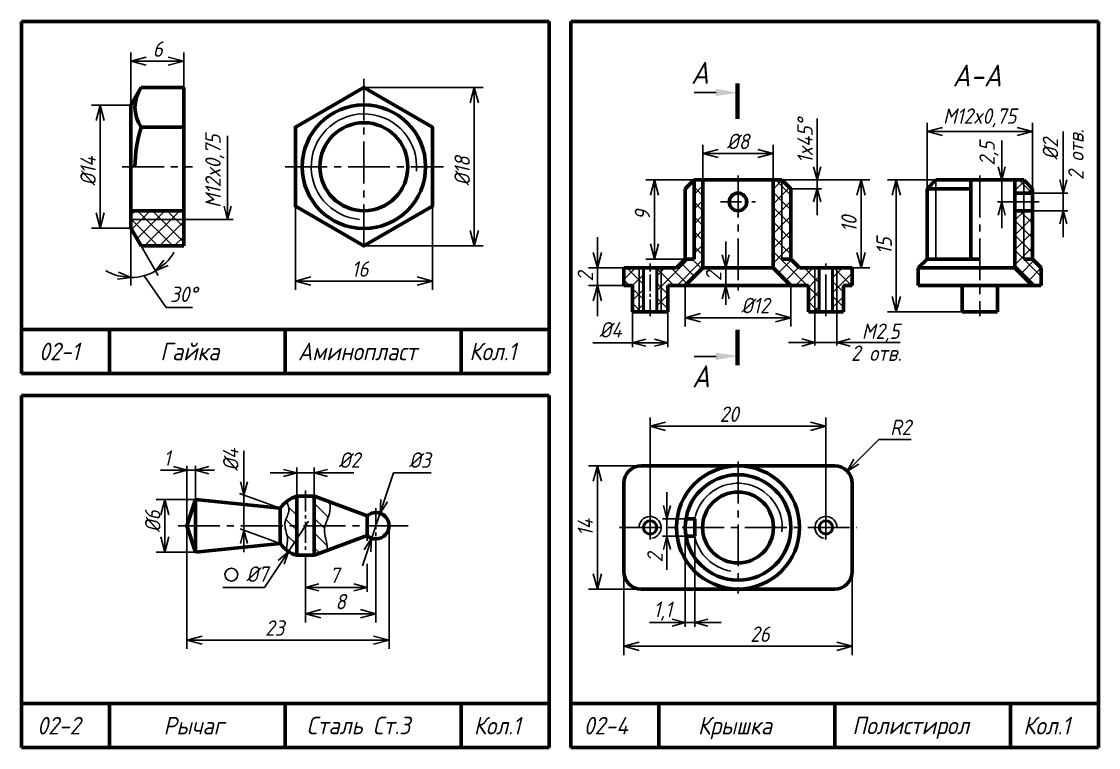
# Model space of a CAD drawing. Header units: millimetres. Extents: x -255 to 513, y 132 to 473.
# Drawn here: x -255 to -10, y 307 to 472 of the extents above; entities that cross this region are included whole.
import ezdxf

# ---------------------------------------------------------------- set-up
doc = ezdxf.new("R2010")
doc.units = ezdxf.units.MM
doc.header["$LTSCALE"] = 0.5
doc.linetypes.add('CENTER2', pattern=[28.575, 19.05, -3.175, 3.175, -3.175])
doc.layers.get('Defpoints').update_dxf_attribs({"color": 5})
doc.styles.get("Standard").update_dxf_attribs({"font": 'isocpeui.ttf', "width": 0.9})
doc.dimstyles.new('Standart 1', dxfattribs={"dimtxt": 3.5, "dimasz": 3.5, "dimexe": 2, "dimexo": 0, "dimgap": 1, "dimtad": 1, "dimtoh": 1, "dimdec": 0, "dimtxsty": 'Standard', "dimblk": 'OPEN30', "dimcen": 2.5, "dimadec": 0, "dimazin": 0, "dimtfac": 1, "dimtdec": 0, "dimtmove": 0, "dimatfit": 3, "dimldrblk": 'DOTSMALL', "dimfxl": 0, "dimarcsym": 0})

# ---------------------------------------------------------------- blocks, each defined once
blk = doc.blocks.new('_Open30')
at = {"color": 0, "linetype": 'ByBlock', "lineweight": -2}
for p, q in [((-1, 0.268), (0, 0)), ((0, 0), (-1, -0.268)), ((0, 0), (-1, 0))]:
    blk.add_line(p, q, dxfattribs=at)
blk = doc.blocks.new('*D15')
at = {"color": 0, "lineweight": -2}
for p, q in [((-174.4, 353.39), (-174.4, 335.39)), ((-190.4, 350.68), (-190.4, 335.39)), ((-186.9, 337.39), (-177.9, 337.39))]:
    blk.add_line(p, q, dxfattribs=at)
at = {"layer": 'Defpoints', "color": 0}
for p in [(-174.4, 353.39), (-190.4, 350.68), (-174.4, 337.39)]:
    blk.add_point(p, dxfattribs=at)
at = {"color": 0, "lineweight": -2, "xscale": 3.5, "yscale": 3.5, "zscale": 3.5, "rotation": 180}
blk.add_blockref('_Open30', (-190.4, 337.39), dxfattribs=at)
at = {"color": 0, "lineweight": -2, "xscale": 3.5, "yscale": 3.5, "zscale": 3.5}
blk.add_blockref('_Open30', (-174.4, 337.39), dxfattribs=at)
at = {"color": 0, "insert": (-182.4, 340.14), "char_height": 3.5, "attachment_point": 5}
blk.add_mtext('8', dxfattribs=at)
blk = doc.blocks.new('_DotSmall')
at = {"color": 0, "linetype": 'ByBlock', "const_width": 0.5}
blk.add_lwpolyline([(-0.0625, 0, 1), (0.0625, 0, 1)], format="xyb", close=True, dxfattribs=at)
blk = doc.blocks.new('*D16')
at = {"color": 0, "lineweight": -2}
for p, q in [((-217.4, 357.39), (-217.4, 329.39)), ((-171.4, 357.39), (-171.4, 329.39)), ((-213.9, 331.39), (-174.9, 331.39))]:
    blk.add_line(p, q, dxfattribs=at)
at = {"layer": 'Defpoints', "color": 0}
for p in [(-217.4, 357.39), (-171.4, 357.39), (-171.4, 331.39)]:
    blk.add_point(p, dxfattribs=at)
at = {"color": 0, "lineweight": -2, "xscale": 3.5, "yscale": 3.5, "zscale": 3.5, "rotation": 180}
blk.add_blockref('_Open30', (-217.4, 331.39), dxfattribs=at)
at = {"color": 0, "lineweight": -2, "xscale": 3.5, "yscale": 3.5, "zscale": 3.5}
blk.add_blockref('_Open30', (-171.4, 331.39), dxfattribs=at)
at = {"color": 0, "insert": (-197.4, 334.14), "char_height": 3.5, "attachment_point": 5}
blk.add_mtext('23', dxfattribs=at)
blk = doc.blocks.new('*D17')
at = {"color": 0, "lineweight": -2}
for p, q in [((-215.4, 363.39), (-224.4, 363.39)), ((-222.4, 354.89), (-222.4, 359.89)), ((-215.4, 351.39), (-224.4, 351.39))]:
    blk.add_line(p, q, dxfattribs=at)
at = {"layer": 'Defpoints', "color": 0}
for p in [(-222.4, 363.39), (-215.4, 363.39), (-215.4, 351.39)]:
    blk.add_point(p, dxfattribs=at)
at = {"color": 0, "lineweight": -2, "xscale": 3.5, "yscale": 3.5, "zscale": 3.5}
for p, rotation in [((-222.4, 363.39), 90), ((-222.4, 351.39), 270)]:
    blk.add_blockref('_Open30', p, dxfattribs=dict(at, rotation=rotation))
at = {"color": 0, "insert": (-225.15, 358.39), "char_height": 3.5, "attachment_point": 5, "rotation": 90}
blk.add_mtext('%%c6', dxfattribs=at)
blk = doc.blocks.new('*D18')
at = {"color": 0, "lineweight": -2}
for p, q in [((-49, 434), (-49, 449)), ((-25, 434), (-25, 449)), ((-28.5, 447), (-45.5, 447))]:
    blk.add_line(p, q, dxfattribs=at)
at = {"layer": 'Defpoints', "color": 0}
for p in [(-49, 447), (-49, 434), (-25, 434)]:
    blk.add_point(p, dxfattribs=at)
at = {"color": 0, "lineweight": -2, "xscale": 3.5, "yscale": 3.5, "zscale": 3.5, "rotation": 180}
blk.add_blockref('_Open30', (-49, 447), dxfattribs=at)
at = {"color": 0, "lineweight": -2, "xscale": 3.5, "yscale": 3.5, "zscale": 3.5}
blk.add_blockref('_Open30', (-25, 447), dxfattribs=at)
at = {"color": 0, "insert": (-37, 450.1), "char_height": 3.5, "attachment_point": 5}
blk.add_mtext('M12x0,75', dxfattribs=at)
blk = doc.blocks.new('*D19')
at = {"color": 0, "lineweight": -2}
for p, q in [((-100, 436), (-100, 444)), ((-84, 436), (-84, 444)), ((-87.5, 442), (-96.5, 442))]:
    blk.add_line(p, q, dxfattribs=at)
at = {"layer": 'Defpoints', "color": 0}
for p in [(-100, 442), (-100, 436), (-84, 436)]:
    blk.add_point(p, dxfattribs=at)
at = {"color": 0, "lineweight": -2, "xscale": 3.5, "yscale": 3.5, "zscale": 3.5, "rotation": 180}
blk.add_blockref('_Open30', (-100, 442), dxfattribs=at)
at = {"color": 0, "lineweight": -2, "xscale": 3.5, "yscale": 3.5, "zscale": 3.5}
blk.add_blockref('_Open30', (-84, 442), dxfattribs=at)
at = {"color": 0, "insert": (-92, 444.75), "char_height": 3.5, "attachment_point": 5}
blk.add_mtext('%%c8', dxfattribs=at)
blk = doc.blocks.new('*D20')
at = {"color": 0, "lineweight": -2}
for p, q in [((-102, 436), (-113, 436)), ((-111, 421.5), (-111, 432.5)), ((-104, 418), (-113, 418))]:
    blk.add_line(p, q, dxfattribs=at)
at = {"layer": 'Defpoints', "color": 0}
for p in [(-111, 436), (-102, 436), (-104, 418)]:
    blk.add_point(p, dxfattribs=at)
at = {"color": 0, "lineweight": -2, "xscale": 3.5, "yscale": 3.5, "zscale": 3.5}
for p, rotation in [((-111, 436), 90), ((-111, 418), 270)]:
    blk.add_blockref('_Open30', p, dxfattribs=dict(at, rotation=rotation))
at = {"color": 0, "insert": (-113.75, 428), "char_height": 3.5, "attachment_point": 5, "rotation": 90}
blk.add_mtext('9', dxfattribs=at)
blk = doc.blocks.new('*D21')
at = {"color": 0, "lineweight": -2}
for p, q in [((-114, 371), (-126, 371)), ((-124, 346.5), (-124, 367.5)), ((-114, 343), (-126, 343))]:
    blk.add_line(p, q, dxfattribs=at)
at = {"layer": 'Defpoints', "color": 0}
for p in [(-124, 371), (-114, 371), (-114, 343)]:
    blk.add_point(p, dxfattribs=at)
at = {"color": 0, "lineweight": -2, "xscale": 3.5, "yscale": 3.5, "zscale": 3.5}
for p, rotation in [((-124, 371), 90), ((-124, 343), 270)]:
    blk.add_blockref('_Open30', p, dxfattribs=dict(at, rotation=rotation))
at = {"color": 0, "insert": (-126.75, 357), "char_height": 3.5, "attachment_point": 5, "rotation": 90}
blk.add_mtext('14', dxfattribs=at)
blk = doc.blocks.new('*D22')
at = {"color": 0, "lineweight": -2}
for p, q in [((-118, 349), (-118, 328)), ((-66, 347), (-66, 328)), ((-114.5, 330), (-69.5, 330))]:
    blk.add_line(p, q, dxfattribs=at)
at = {"layer": 'Defpoints', "color": 0}
for p in [(-118, 349), (-66, 347), (-66, 330)]:
    blk.add_point(p, dxfattribs=at)
at = {"color": 0, "lineweight": -2, "xscale": 3.5, "yscale": 3.5, "zscale": 3.5, "rotation": 180}
blk.add_blockref('_Open30', (-118, 330), dxfattribs=at)
at = {"color": 0, "lineweight": -2, "xscale": 3.5, "yscale": 3.5, "zscale": 3.5}
blk.add_blockref('_Open30', (-66, 330), dxfattribs=at)
at = {"color": 0, "insert": (-87, 332.75), "char_height": 3.5, "attachment_point": 5}
blk.add_mtext('26', dxfattribs=at)
blk = doc.blocks.new('*D23')
at = {"color": 0, "lineweight": -2}
for p, q in [((-112, 360), (-112, 382)), ((-108.5, 380), (-75.5, 380)), ((-72, 360), (-72, 382))]:
    blk.add_line(p, q, dxfattribs=at)
at = {"layer": 'Defpoints', "color": 0}
for p in [(-72, 380), (-112, 360), (-72, 360)]:
    blk.add_point(p, dxfattribs=at)
at = {"color": 0, "lineweight": -2, "xscale": 3.5, "yscale": 3.5, "zscale": 3.5, "rotation": 180}
blk.add_blockref('_Open30', (-112, 380), dxfattribs=at)
at = {"color": 0, "lineweight": -2, "xscale": 3.5, "yscale": 3.5, "zscale": 3.5}
blk.add_blockref('_Open30', (-72, 380), dxfattribs=at)
at = {"color": 0, "insert": (-94, 382.75), "char_height": 3.5, "attachment_point": 5}
blk.add_mtext('20', dxfattribs=at)
blk = doc.blocks.new('*D24')
at = {"color": 0, "lineweight": -2}
for p, q in [((-104, 412), (-104, 402.69)), ((-80, 412), (-80, 402.69)), ((-83.5, 404.69), (-100.5, 404.69))]:
    blk.add_line(p, q, dxfattribs=at)
at = {"layer": 'Defpoints', "color": 0}
for p in [(-104, 412), (-80, 412), (-104, 404.69)]:
    blk.add_point(p, dxfattribs=at)
at = {"color": 0, "lineweight": -2, "xscale": 3.5, "yscale": 3.5, "zscale": 3.5, "rotation": 180}
blk.add_blockref('_Open30', (-104, 404.69), dxfattribs=at)
at = {"color": 0, "lineweight": -2, "xscale": 3.5, "yscale": 3.5, "zscale": 3.5}
blk.add_blockref('_Open30', (-80, 404.69), dxfattribs=at)
at = {"color": 0, "insert": (-88.07, 407.44), "char_height": 3.5, "attachment_point": 5}
blk.add_mtext('%%c12', dxfattribs=at)
blk = doc.blocks.new('*D25')
at = {"color": 0, "lineweight": -2}
for p, q in [((-82, 436), (-62, 436)), ((-64, 419.5), (-64, 432.5)), ((-66, 416), (-62, 416))]:
    blk.add_line(p, q, dxfattribs=at)
at = {"layer": 'Defpoints', "color": 0}
for p in [(-82, 436), (-64, 436), (-66, 416)]:
    blk.add_point(p, dxfattribs=at)
at = {"color": 0, "lineweight": -2, "xscale": 3.5, "yscale": 3.5, "zscale": 3.5}
for p, rotation in [((-64, 436), 90), ((-64, 416), 270)]:
    blk.add_blockref('_Open30', p, dxfattribs=dict(at, rotation=rotation))
at = {"color": 0, "insert": (-66.75, 426), "char_height": 3.5, "attachment_point": 5, "rotation": 90}
blk.add_mtext('10', dxfattribs=at)
blk = doc.blocks.new('*D26')
at = {"color": 0, "lineweight": -2}
for p, q in [((-47, 436), (-58, 436)), ((-56, 409.5), (-56, 432.5)), ((-41, 406), (-58, 406))]:
    blk.add_line(p, q, dxfattribs=at)
at = {"layer": 'Defpoints', "color": 0}
for p in [(-56, 436), (-47, 436), (-41, 406)]:
    blk.add_point(p, dxfattribs=at)
at = {"color": 0, "lineweight": -2, "xscale": 3.5, "yscale": 3.5, "zscale": 3.5}
for p, rotation in [((-56, 436), 90), ((-56, 406), 270)]:
    blk.add_blockref('_Open30', p, dxfattribs=dict(at, rotation=rotation))
at = {"color": 0, "insert": (-58.75, 421), "char_height": 3.5, "attachment_point": 5, "rotation": 90}
blk.add_mtext('15', dxfattribs=at)
blk = doc.blocks.new('*D27')
at = {"color": 0, "lineweight": -2}
for p, q in [((-124, 419.5), (-124, 423)), ((-118, 416), (-126, 416)), ((-124, 412), (-124, 416)), ((-118, 412), (-126, 412)), ((-124, 408.5), (-124, 405))]:
    blk.add_line(p, q, dxfattribs=at)
at = {"layer": 'Defpoints', "color": 0}
for p in [(-124, 416), (-118, 416), (-118, 412)]:
    blk.add_point(p, dxfattribs=at)
at = {"color": 0, "lineweight": -2, "xscale": 3.5, "yscale": 3.5, "zscale": 3.5}
for p, rotation in [((-124, 416), 270), ((-124, 412), 90)]:
    blk.add_blockref('_Open30', p, dxfattribs=dict(at, rotation=rotation))
at = {"color": 0, "insert": (-126.75, 414), "char_height": 3.5, "attachment_point": 5, "rotation": 90}
blk.add_mtext('2', dxfattribs=at)
blk = doc.blocks.new('*D28')
at = {"color": 0, "lineweight": -2}
for p, q in [((-230.11, 453), (-239.11, 453)), ((-237.11, 428.5), (-237.11, 449.5)), ((-230.11, 425), (-239.11, 425))]:
    blk.add_line(p, q, dxfattribs=at)
at = {"layer": 'Defpoints', "color": 0}
for p in [(-237.11, 453), (-230.11, 453), (-230.11, 425)]:
    blk.add_point(p, dxfattribs=at)
at = {"color": 0, "lineweight": -2, "xscale": 3.5, "yscale": 3.5, "zscale": 3.5}
for p, rotation in [((-237.11, 453), 90), ((-237.11, 425), 270)]:
    blk.add_blockref('_Open30', p, dxfattribs=dict(at, rotation=rotation))
at = {"color": 0, "insert": (-239.86, 438), "char_height": 3.5, "attachment_point": 5, "rotation": 90}
blk.add_mtext('%%c14', dxfattribs=at)
blk = doc.blocks.new('*D29')
at = {"color": 0, "lineweight": -2}
for p, q in [((-192.7, 430), (-192.7, 411)), ((-161.52, 430), (-161.52, 411)), ((-189.2, 413), (-165.02, 413))]:
    blk.add_line(p, q, dxfattribs=at)
at = {"layer": 'Defpoints', "color": 0}
for p in [(-192.7, 430), (-161.52, 430), (-161.52, 413)]:
    blk.add_point(p, dxfattribs=at)
at = {"color": 0, "lineweight": -2, "xscale": 3.5, "yscale": 3.5, "zscale": 3.5, "rotation": 180}
blk.add_blockref('_Open30', (-192.7, 413), dxfattribs=at)
at = {"color": 0, "lineweight": -2, "xscale": 3.5, "yscale": 3.5, "zscale": 3.5}
blk.add_blockref('_Open30', (-161.52, 413), dxfattribs=at)
at = {"color": 0, "insert": (-178, 415.75), "char_height": 3.5, "attachment_point": 5}
blk.add_mtext('16', dxfattribs=at)
blk = doc.blocks.new('*D30')
at = {"color": 0, "lineweight": -2}
for p, q in [((-230.11, 453), (-230.11, 465)), ((-218.11, 457), (-218.11, 465)), ((-226.61, 463), (-221.61, 463))]:
    blk.add_line(p, q, dxfattribs=at)
at = {"layer": 'Defpoints', "color": 0}
for p in [(-218.11, 463), (-218.11, 457), (-230.11, 453)]:
    blk.add_point(p, dxfattribs=at)
at = {"color": 0, "lineweight": -2, "xscale": 3.5, "yscale": 3.5, "zscale": 3.5, "rotation": 180}
blk.add_blockref('_Open30', (-230.11, 463), dxfattribs=at)
at = {"color": 0, "lineweight": -2, "xscale": 3.5, "yscale": 3.5, "zscale": 3.5}
blk.add_blockref('_Open30', (-218.11, 463), dxfattribs=at)
at = {"color": 0, "insert": (-224, 465.75), "char_height": 3.5, "attachment_point": 5}
blk.add_mtext('6', dxfattribs=at)
blk = doc.blocks.new('*D31')
at = {"color": 0, "lineweight": -2}
for p, q in [((-177.11, 457), (-150, 457)), ((-152, 424.5), (-152, 453.5)), ((-177.11, 421), (-150, 421))]:
    blk.add_line(p, q, dxfattribs=at)
at = {"layer": 'Defpoints', "color": 0}
for p in [(-177.11, 457), (-152, 457), (-177.11, 421)]:
    blk.add_point(p, dxfattribs=at)
at = {"color": 0, "lineweight": -2, "xscale": 3.5, "yscale": 3.5, "zscale": 3.5}
for p, rotation in [((-152, 457), 90), ((-152, 421), 270)]:
    blk.add_blockref('_Open30', p, dxfattribs=dict(at, rotation=rotation))
at = {"color": 0, "insert": (-154.75, 438), "char_height": 3.5, "attachment_point": 5, "rotation": 90}
blk.add_mtext('%%c18', dxfattribs=at)

msp = doc.modelspace()

# ---------------------------------------------------------------- hatches: boundary and pattern name
h = msp.add_hatch()
h.set_pattern_fill('ANSI37', scale=0.75, style=0)
h.set_pattern_definition([(45, (-157, 282), (-1.683798, 1.683798), []), (135, (-157, 282), (-1.683798, -1.683798), [])])
h.paths.add_polyline_path([(-27, 436), (-29, 436), (-29, 433), (-27, 433)])
h.paths.add_polyline_path([(-27, 436), (-27, 433), (-25, 433), (-25, 434)])
h.paths.add_polyline_path([(-27, 429), (-29, 429), (-29, 416), (-25, 412), (-23, 412), (-23, 416), (-25, 418), (-27, 418)])
h.paths.add_polyline_path([(-25, 429), (-27, 429), (-27, 418), (-25, 418)], flags=17)
h = msp.add_hatch()
h.set_pattern_fill('ANSI37', scale=0.75, angle=90, style=0)
h.set_pattern_definition([(135, (-286.1072, 372), (-1.6838, -1.6838), []), (225, (-286.1072, 372), (1.6838, -1.6838), [])])
h.paths.add_polyline_path([(-218.11, 427), (-230.11, 427), (-230.11, 425), (-227.8, 421), (-218.11, 421)])
h.paths.add_polyline_path([(-218.11, 429), (-230.11, 429), (-230.11, 427), (-218.11, 427)])
h = msp.add_hatch()
h.set_pattern_fill('ANSI31', scale=0.75, angle=90, style=0)
h.set_pattern_definition([(135, (-284.398, 283.39), (-1.6838, -1.6838), [])])
edge = h.paths.add_edge_path()
edge.add_arc((-190.4, 357.39), 7, 106.6015, 128.3232)
edge.add_spline(control_points=[(-194.74, 362.88), (-194.36, 362.16), (-193.83, 360.53), (-195.09, 358.69), (-195.1, 357.57), (-195.08, 357.39)], knot_values=[1.576587, 1.576587, 1.576587, 1.576587, 3.916006, 6.807647, 7.360931, 7.360931, 7.360931, 7.360931], degree=3, periodic=0)
edge.add_line((-195.08, 357.39), (-192.4, 357.39))
edge.add_line((-192.4, 357.39), (-192.4, 364.1))
edge = h.paths.add_edge_path()
edge.add_line((-192.4, 357.39), (-195.08, 357.39))
edge.add_spline(control_points=[(-195.08, 357.39), (-195.03, 356.53), (-194.25, 354.71), (-194.57, 352.91), (-194.84, 351.98)], knot_values=[7.360931, 7.360931, 7.360931, 7.360931, 10.005291, 12.850381, 12.850381, 12.850381, 12.850381], degree=3, periodic=0)
edge.add_arc((-190.4, 357.39), 7, 230.588, 253.3985)
edge.add_line((-192.4, 350.68), (-192.4, 357.39))
edge = h.paths.add_edge_path()
edge.add_arc((-190.4, 357.39), 7, 286.6015, 290.4873)
edge.add_line((-187.95, 350.83), (-185.44, 351.77))
edge.add_spline(control_points=[(-185.44, 351.77), (-185.43, 351.88), (-185.31, 353.5), (-186.34, 355.43), (-186.02, 357.16), (-185.96, 357.39)], knot_values=[8.013684, 8.013684, 8.013684, 8.013684, 8.346108, 12.983697, 13.713433, 13.713433, 13.713433, 13.713433], degree=3, periodic=0)
edge.add_line((-185.96, 357.39), (-188.4, 357.39))
edge.add_line((-188.4, 357.39), (-188.4, 350.68))
edge = h.paths.add_edge_path()
edge.add_spline(control_points=[(-185.96, 357.39), (-185.67, 358.5), (-184.62, 360.26), (-184.77, 362.1), (-184.93, 362.82)], knot_values=[2.367086, 2.367086, 2.367086, 2.367086, 5.833243, 8.013684, 8.013684, 8.013684, 8.013684], degree=3, periodic=0)
edge.add_line((-184.93, 362.82), (-187.95, 363.95))
edge.add_arc((-190.4, 357.39), 7, 69.5127, 73.3985)
edge.add_line((-188.4, 364.1), (-188.4, 357.39))
edge.add_line((-188.4, 357.39), (-185.96, 357.39))

# ---------------------------------------------------------------- linework, layer by layer
at = {"color": 7, "lineweight": 60}
for p, q in [((-135, 472), (-255, 472)), ((-255, 472), (-255, 392)), ((-135, 392), (-135, 472)), ((-10, 472), (-130, 472)), ((-130, 472), (-130, 307)), ((-10, 307), (-10, 472)), ((-227.8, 457), (-230.11, 453)), ((-218.11, 457), (-227.8, 457)), ((-218.11, 457), (-218.11, 421)), ((-230.11, 425), (-230.11, 453)), ((-218.11, 448), (-227.8, 448)), ((-102, 436), (-104, 434)), ((-104, 418), (-104, 434)), ((-102, 436), (-82, 436)), ((-102, 418), (-102, 436)), ((-100, 416), (-100, 436)), ((-84, 416), (-84, 436)), ((-82, 436), (-80, 434)), ((-80, 418), (-80, 434)), ((-47, 436), (-49, 434)), ((-49, 418), (-49, 434)), ((-49, 434), (-39, 434)), ((-47, 436), (-37, 436)), ((-39, 436), (-39, 418)), ((-37, 436), (-27, 436)), ((-29, 429), (-29, 436)), ((-27, 436), (-25, 434)), ((-25, 418), (-25, 434)), ((-29, 433), (-25, 433)), ((-218.11, 429), (-230.11, 429)), ((-29, 429), (-25, 429)), ((-29, 416), (-29, 429)), ((-227.8, 421), (-230.11, 425)), ((-218.11, 421), (-227.8, 421)), ((-104, 418), (-106, 416)), ((-104, 418), (-102, 418)), ((-82, 418), (-80, 418)), ((-80, 418), (-78, 416)), ((-49, 418), (-51, 416)), ((-49, 418), (-37, 418)), ((-27, 418), (-25, 418)), ((-25, 418), (-23, 416)), ((-100, 416), (-104, 412)), ((-100, 416), (-84, 416)), ((-84, 416), (-80, 412)), ((-51, 416), (-37, 416)), ((-51, 416), (-51, 412)), ((-29, 416), (-25, 412)), ((-23, 416), (-23, 412)), ((-116, 412), (-116, 406)), ((-108, 406), (-108, 412)), ((-76, 406), (-76, 412)), ((-68, 412), (-68, 406)), ((-41, 406), (-41, 412)), ((-33, 412), (-33, 406)), ((-116, 406), (-108, 406)), ((-68, 406), (-76, 406)), ((-33, 406), (-41, 406)), ((-135, 402), (-255, 402)), ((-235, 402), (-235, 392)), ((-195, 402), (-195, 392)), ((-155, 402), (-155, 392)), ((-255, 392), (-135, 392)), ((-135, 387), (-255, 387)), ((-255, 387), (-255, 307)), ((-135, 307), (-135, 387)), ((-217.4, 357.39), (-215.4, 363.39)), ((-215.4, 351.39), (-215.4, 363.39)), ((-215.4, 363.39), (-196.14, 361.39)), ((-192.4, 350.68), (-192.4, 364.1)), ((-192.4, 364.1), (-188.49, 364.1)), ((-188.4, 364.1), (-188.4, 350.68)), ((-176.4, 359.63), (-187.95, 363.95)), ((-196.14, 361.39), (-196.14, 353.39)), ((-176.4, 355.15), (-176.4, 359.63)), ((-101.85, 359), (-103.83, 359)), ((-101.85, 358.99), (-101.85, 355)), ((-217.4, 357.39), (-215.4, 351.39)), ((-196.14, 353.39), (-215.4, 351.39)), ((-187.95, 350.83), (-176.4, 355.15)), ((-101.85, 355), (-103.83, 355)), ((-188.4, 350.68), (-192.4, 350.68)), ((-135, 317), (-255, 317)), ((-235, 317), (-235, 307)), ((-195, 317), (-195, 307)), ((-155, 317), (-155, 307)), ((-10, 317), (-130, 317)), ((-110, 317), (-110, 307)), ((-70, 317), (-70, 307)), ((-30, 317), (-30, 307)), ((-255, 307), (-135, 307)), ((-130, 307), (-10, 307))]:
    msp.add_line(p, q, dxfattribs=at)
at = {"linetype": 'CENTER2'}
for p, q in [((-177.11, 459), (-177.11, 420)), ((-232.11, 439), (-216.11, 439)), ((-195, 439), (-159, 439)), ((-92, 437), (-92, 410.86)), ((-37, 437), (-37, 405)), ((-72, 405), (-72, 417)), ((-92, 372), (-92, 342)), ((-219.4, 357.39), (-166.4, 357.39)), ((-119, 357), (-65, 357))]:
    msp.add_line(p, q, dxfattribs=at)
for p, q in [((-97, 455.91), (-102, 455.91)), ((-97, 395.9), (-102, 395.89))]:
    msp.add_line(p, q)
at = {"lineweight": 80}
for p, q in [((-92.1, 457.91), (-92.1, 449.9)), ((-92.1, 393.89), (-92.1, 401.9))]:
    msp.add_line(p, q, dxfattribs=at)
at = {"color": 7}
for p, q in [((-74, 439), (-74, 450)), ((-208.11, 430), (-208.11, 446)), ((-18, 436), (-18, 447)), ((-32, 439), (-32, 445)), ((-102, 432.72), (-100, 434.72)), ((-100, 432.36), (-102, 434.36)), ((-100, 435.73), (-100.27, 436)), ((-84, 433.88), (-82, 435.88)), ((-82, 434.57), (-83.43, 436)), ((-82, 436), (-82, 418)), ((-82, 435.88), (-81.94, 435.94)), ((-80, 432.57), (-82, 434.57)), ((-82, 432.51), (-80.26, 434.26)), ((-80, 434), (-73, 434)), ((-74, 434), (-74, 436)), ((-47, 418), (-47, 436)), ((-32, 431), (-32, 436)), ((-27, 436), (-27, 418)), ((-102, 429.35), (-100, 431.35)), ((-82, 431.2), (-84, 433.2)), ((-84, 430.51), (-82, 432.51)), ((-80, 429.2), (-82, 431.2)), ((-25, 433), (-17, 433)), ((-18, 429), (-18, 433)), ((-100, 429), (-102, 431)), ((-82, 427.83), (-84, 429.83)), ((-84, 427.15), (-82, 429.15)), ((-82, 429.15), (-80, 431.15)), ((-74, 431), (-74, 428)), ((-29, 431), (-33, 431)), ((-25, 429), (-17, 429)), ((-218.11, 427), (-230.11, 427)), ((-218.11, 427), (-206.86, 427)), ((-102, 425.98), (-100, 427.98)), ((-100, 425.63), (-102, 427.63)), ((-82, 424.47), (-84, 426.47)), ((-80, 425.83), (-82, 427.83)), ((-82, 425.78), (-80, 427.78)), ((-32, 428), (-32, 425)), ((-230.11, 425), (-230.11, 412)), ((-102, 422.62), (-100, 424.62)), ((-100, 422.26), (-102, 424.26)), ((-84, 423.78), (-82, 425.78)), ((-80, 422.47), (-82, 424.47)), ((-82, 422.41), (-80, 424.41)), ((-18, 426), (-18, 423)), ((-94.8, 407.63), (-94.8, 422)), ((-82, 421.1), (-84, 423.1)), ((-84, 420.41), (-82, 422.41)), ((-227.8, 421), (-223.89, 414.24)), ((-102, 419.25), (-100, 421.25)), ((-100, 418.89), (-102, 420.89)), ((-76.27, 412), (-84, 419.73)), ((-84, 417.04), (-82, 419.04)), ((-80, 419.1), (-82, 421.1)), ((-82, 419.04), (-80, 421.04)), ((-110.48, 410.77), (-103.25, 418)), ((-105.88, 412), (-100, 417.88)), ((-101.92, 414.08), (-104.92, 417.08)), ((-100.24, 415.76), (-102.47, 418)), ((-82.84, 414.84), (-79.84, 417.84)), ((-227.11, 414.23), (-222.11, 407)), ((-118, 413.35), (-115.35, 416)), ((-113.52, 412.21), (-117.31, 416)), ((-116, 411.98), (-113.52, 414.46)), ((-114.5, 416), (-114.5, 406)), ((-110.48, 414.14), (-108.62, 416)), ((-106.58, 412), (-110.48, 415.9)), ((-109.5, 416), (-109.5, 406)), ((-103.6, 412.4), (-107.21, 416)), ((-92, 416), (-95.8, 416)), ((-79.64, 412), (-84, 416.36)), ((-81.15, 413.15), (-78.15, 416.15)), ((-78.94, 412), (-74.94, 416)), ((-74.5, 413.6), (-76.9, 416)), ((-74.5, 416), (-74.5, 406)), ((-74.5, 413.07), (-73.52, 414.05)), ((-70.48, 413.73), (-69.5, 414.71)), ((-69.5, 415.33), (-70.17, 416)), ((-69.5, 416), (-69.5, 406)), ((-69.5, 414.71), (-68.21, 416)), ((-66.17, 412), (-69.5, 415.33)), ((-69.5, 411.34), (-66, 414.84)), ((-66, 415.2), (-66.8, 416)), ((-116.68, 412), (-118, 413.32)), ((-108, 410.06), (-110.48, 412.54)), ((-92, 412), (-95.8, 412)), ((-76, 411.57), (-74.5, 413.07)), ((-74.5, 410.23), (-76, 411.73)), ((-73.52, 412.62), (-74.5, 413.6)), ((-69.5, 411.97), (-70.48, 412.95)), ((-68, 410.47), (-69.5, 411.97)), ((-113.52, 408.84), (-116, 411.32)), ((-116, 408.62), (-113.52, 411.1)), ((-110.48, 407.4), (-108, 409.88)), ((-108, 406.69), (-110.48, 409.17)), ((-76, 408.21), (-74.5, 409.71)), ((-74.5, 409.71), (-73.52, 410.69)), ((-73.52, 409.25), (-74.5, 410.23)), ((-70.48, 410.36), (-69.5, 411.34)), ((-69.5, 408.6), (-70.48, 409.58)), ((-69.5, 407.97), (-68, 409.47)), ((-222.11, 407), (-216.11, 407)), ((-114.05, 406), (-116, 407.95)), ((-115.25, 406), (-113.52, 407.73)), ((-74.5, 406.86), (-76, 408.36)), ((-74.5, 406.34), (-73.52, 407.32)), ((-73.64, 406), (-74.5, 406.86)), ((-70.48, 406.99), (-69.5, 407.97)), ((-68, 407.1), (-69.5, 408.6)), ((-116, 406), (-116, 398)), ((-108.51, 406), (-108, 406.51)), ((-108, 406), (-108, 398)), ((-74.84, 406), (-74.5, 406.34)), ((-74.5, 406), (-74.5, 398.38)), ((-69.5, 406), (-69.5, 398.38)), ((-68.1, 406), (-68, 406.1)), ((-125, 399), (-108.06, 399)), ((-77.5, 399.04), (-80.5, 399.04)), ((-69.5, 399.04), (-74.5, 399.04)), ((-66.5, 399.04), (-55.14, 399.04)), ((-60, 377), (-65.05, 371.95)), ((-52.62, 377), (-60, 377)), ((-204.4, 351.39), (-204.4, 374.39)), ((-211.07, 370.02), (-223.4, 370.02)), ((-217.4, 357.39), (-217.4, 371.02)), ((-215.4, 363.39), (-215.4, 371.02)), ((-192.4, 364.1), (-192.4, 370.64)), ((-188.4, 364.1), (-188.4, 370.64)), ((-195.4, 369.39), (-198.4, 369.39)), ((-192.4, 369.39), (-188.4, 369.39)), ((-185.4, 369.39), (-179.4, 369.39)), ((-170.4, 369.39), (-177.44, 348.27)), ((-161.83, 369.39), (-170.4, 369.39)), ((-196.14, 361.39), (-205.39, 364.75)), ((-108.18, 362), (-108.18, 365)), ((-189.68, 358.46), (-194.28, 351.57)), ((-103.83, 359), (-109.18, 359)), ((-108.18, 355), (-108.18, 359)), ((-196.14, 353.39), (-205.26, 356.7)), ((-104, 357), (-104, 334.39)), ((-101.85, 357), (-101.85, 334.39)), ((-176.4, 355.15), (-176.4, 353.97)), ((-103.83, 355), (-109.18, 355)), ((-108.18, 352), (-108.18, 347.41)), ((-199.74, 343.37), (-195.94, 349.07)), ((-176.4, 348.77), (-176.4, 342.39)), ((-190.4, 347.39), (-190.4, 342.39)), ((-209.22, 343.37), (-199.74, 343.37)), ((-187.4, 343.39), (-179.4, 343.39)), ((-107, 335.39), (-112.16, 335.39)), ((-101.85, 335.39), (-104, 335.39)), ((-98.85, 335.39), (-95.85, 335.39))]:
    msp.add_line(p, q, dxfattribs=at)
at = {"color": 7, "linetype": 'CENTER2', "ltscale": 0.5}
for p, q in [((-96, 431), (-88, 431)), ((-190.4, 365.39), (-190.4, 349.39)), ((-174.4, 361.39), (-174.4, 353.39))]:
    msp.add_line(p, q, dxfattribs=at)
at = {"color": 7, "ltscale": 0.5}
msp.add_line((-30, 431), (-23.5, 431), dxfattribs=at)
at = {"color": 7, "linetype": 'CENTER2', "ltscale": 0.4}
msp.add_line((-112, 405), (-112, 417), dxfattribs=at)
at = {"color": 7, "lineweight": 60, "ltscale": 0.6}
for p, q in [((-118, 416), (-118, 412)), ((-118, 416), (-106, 416)), ((-78, 416), (-66, 416)), ((-66, 412), (-66, 416)), ((-37, 416), (-29, 416)), ((-118, 412), (-116, 412)), ((-108, 412), (-76, 412)), ((-68, 412), (-66, 412)), ((-50.99, 412), (-37, 412)), ((-37, 412), (-23, 412)), ((-70, 371), (-114, 371)), ((-118, 367), (-118, 347)), ((-66, 347), (-66, 367)), ((-114, 343), (-70, 343))]:
    msp.add_line(p, q, dxfattribs=at)
at = {"color": 7, "lineweight": 50}
for p, q in [((-113.52, 406), (-113.52, 416)), ((-110.48, 406), (-110.48, 416)), ((-73.52, 406), (-73.52, 416)), ((-70.48, 406), (-70.48, 416))]:
    msp.add_line(p, q, dxfattribs=at)
at = {"color": 0, "lineweight": -2}
for p, q in [((-173.45, 360.24), (-173.26, 363.34)), ((-171.74, 362.83), (-173.45, 360.24)), ((-177.06, 351.95), (-175.35, 354.54)), ((-175.35, 354.54), (-175.53, 351.44))]:
    msp.add_line(p, q, dxfattribs=at)
at = {"color": 7, "linetype": 'CENTER2', "ltscale": 0.6}
for p, q in [((-112, 360), (-112, 354)), ((-72, 360), (-72, 354))]:
    msp.add_line(p, q, dxfattribs=at)
at = {"color": 7, "lineweight": 60}
msp.add_lwpolyline([(-177.11, 457), (-192.7, 448), (-192.7, 430), (-177.11, 421), (-161.52, 430), (-161.52, 448)], close=True, dxfattribs=at)
for centre, radius in [((-177.11, 439), 14.04), ((-177.11, 439), 10), ((-92, 431), 2), ((-92, 357), 14), ((-92, 357), 12), ((-92, 357), 8.06)]:
    msp.add_circle(centre, radius, dxfattribs=at)
at = {"color": 7, "lineweight": 50}
for centre in [(-112, 357), (-72, 357)]:
    msp.add_circle(centre, 1.52, dxfattribs=at)
msp.add_circle((-207.27, 346.28), 1.46)
at = {"color": 7, "lineweight": 60}
for centre, radius, start, end in [((-221.22, 452.5), 7.97, 145.6158, 214.3842), ((-199.41, 439), 29.78, 162.412, 180), ((-190.4, 357.39), 7, 106.6015, 145.1501), ((-190.4, 357.39), 7, 69.5127, 73.3985), ((-174.4, 357.39), 3, 228.1897, 131.8103), ((-190.4, 357.39), 7, 214.8499, 253.3985), ((-190.4, 357.39), 7, 286.6015, 290.4873)]:
    msp.add_arc(centre, radius, start, end, dxfattribs=at)
at = {"color": 7}
for centre, radius, start, end in [((-177.11, 439), 12, 355.2364, 265.2364), ((-230.11, 425), 11.18, 315.4206, 330.8411), ((-230.11, 425), 11.18, 239.1589, 254.5794), ((-230.11, 425), 11.18, 270, 300), ((-92, 357), 10.05, 354.2835, 168.5641), ((-112, 357), 2.5, 279.6809, 180), ((-72, 357), 2.5, 0, 260.3192), ((-92, 357), 10.05, 191.4789, 260.5786)]:
    msp.add_arc(centre, radius, start, end, dxfattribs=at)
at = {"color": 7, "lineweight": 60, "ltscale": 0.6}
for centre, start, end in [((-114, 367), 90, 180), ((-70, 367), 0, 90), ((-114, 347), 180, 270), ((-70, 347), 270, 0)]:
    msp.add_arc(centre, 4, start, end, dxfattribs=at)
at = {"color": 7}
for points, knots in [([(-194.74, 362.88), (-194.36, 362.16), (-193.83, 360.53), (-195.66, 357.85), (-194.21, 354.89), (-194.57, 352.91), (-194.84, 351.98)], [1.576587, 1.576587, 1.576587, 1.576587, 3.916006, 6.807647, 10.005291, 12.850381, 12.850381, 12.850381, 12.850381]), ([(-185, 363.13), (-184.8, 362.31), (-184.53, 360.12), (-186.96, 356.61), (-185.27, 353.41), (-185.44, 351.71), (-185.48, 351.52)], [2.052263, 2.052263, 2.052263, 2.052263, 4.547527, 8.74342, 13.381009, 13.971544, 13.971544, 13.971544, 13.971544])]:
    msp.add_open_spline(points, degree=3, knots=knots, dxfattribs=at)
for points in [[(-97.02, 455.08), (-96.98, 456.74), (-92, 455.81)], [(-97.02, 396.73), (-96.98, 395.06), (-92, 395.99)]]:
    msp.add_solid(points)

# ---------------------------------------------------------------- block references
at = {"color": 7, "yscale": 3, "zscale": 3}
for p, xscale, rotation in [((-74, 436), 3, 270), ((-32, 436), 3, 270), ((-74, 434), 3, 90), ((-18, 433), 3, 270), ((-208.11, 427), 3, 270), ((-32, 431), 3, 90), ((-18, 429), 3, 90), ((-94.8, 416), 3, 270), ((-224.52, 415.32), 3.000000000000006, 217.7102853964944), ((-230.11, 413.82), 3.000000000000002, 352.2897146035057), ((-94.8, 412), 3, 90), ((-116, 399), 3, 180), ((-69.5, 399.04), 3, 180), ((-67.17, 369.83), 3.000000000000031, 225.0000037625731), ((-215.4, 370.02), 3, 180), ((-188.4, 369.39), 3, 180), ((-204.4, 364.39), 3, 270), ((-108.18, 359), 3, 270), ((-204.4, 356.39), 3, 90), ((-108.18, 355), 3, 90), ((-194.28, 351.57), 3.000000000000005, 56.30993247402143), ((-190.4, 343.39), 3, 180), ((-101.85, 335.39), 3, 180)]:
    msp.add_blockref('_Open30', p, dxfattribs=dict(at, xscale=xscale, rotation=rotation))
at = {"color": 7, "xscale": 3, "yscale": 3, "zscale": 3}
for p in [(-108, 399), (-74.5, 399.04), (-217.4, 370.02), (-192.4, 369.39), (-176.4, 343.39), (-104, 335.39)]:
    msp.add_blockref('_Open30', p, dxfattribs=at)

# ---------------------------------------------------------------- texts
at = {"width": 0.9}
for s, p in [('А', (-102.68, 457.84)), ('А-А', (-43.19, 457.23)), ('А', (-102.46, 388.84))]:
    msp.add_text(s, height=5, dxfattribs=at).set_placement(p)
at = {"color": 7, "width": 0.9}
for s, p in [('1x45%%d', (-75, 439.78)), ('2 отв.', (-13.37, 436))]:
    msp.add_text(s, height=3.5, rotation=90, dxfattribs=at).set_placement(p)
for s, height, p in [('М2,5', 3.5, (-63.84, 399.86)), ('02-1', 4, (-251, 395)), ('Гайка', 4, (-223.44, 395)), ('Аминопласт', 4, (-192.11, 395)), ('Кол.1', 4, (-153.11, 395)), ('2 отв.', 3.5, (-66.3, 394.87)), ('02-2', 4, (-251.43, 309.95)), ('Рычаг', 4, (-222.7, 309.95)), ('Сталь Ст.3', 4, (-190.13, 310)), ('Кол.1', 4, (-152.11, 309.95)), ('02-4', 4, (-127.11, 309.95)), ('Крышка', 4, (-101.11, 309.95)), ('Полистирол', 4, (-66, 310)), ('Кол.1', 4, (-27.11, 309.95))]:
    msp.add_text(s, height=height, dxfattribs=at).set_placement(p)
at = {"color": 7, "char_height": 3.5, "attachment_point": 5, "rotation": 90}
for s, insert in [('M12x0,75', (-211.03, 438)), ('%%c2', (-20.92, 443)), ('2,5', (-34.92, 442)), ('2', (-97.55, 414.08)), ('%%c4', (-207.4, 372.39)), ('2', (-110.9, 350.13))]:
    msp.add_mtext(s, dxfattribs=dict(at, insert=insert))
at = {"color": 7, "char_height": 3.5, "attachment_point": 5}
for s, insert in [('30°', (-218.11, 410)), ('%%c4', (-121, 401.93)), ('R2', (-55, 379.75)), ('1', (-221.9, 372.77)), ('%%c2', (-180.4, 372.32)), ('%%c3', (-164.4, 372.32)), ('%%c7', (-201.4, 346.39)), ('7', (-183.82, 346.14)), ('1,1', (-109.11, 337.98))]:
    msp.add_mtext(s, dxfattribs=dict(at, insert=insert))

# ---------------------------------------------------------------- dimensions: what is measured, and where the dimension line sits
at = {"color": 7}
for base, p1, p2, text, picture, middle in [((-218.11, 463), (-230.11, 453), (-218.11, 457), '6', '*D30', (-224, 463)), ((-49, 447), (-25, 434), (-49, 434), 'M12x0,75', '*D18', (-37, 447)), ((-100, 442), (-84, 436), (-100, 436), '%%c8', '*D19', (-92, 442)), ((-161.52, 413), (-192.7, 430), (-161.52, 430), '16', '*D29', (-178, 413)), ((-104, 404.69), (-80, 412), (-104, 412), '%%c12', '*D24', (-88.07, 404.69)), ((-72, 380), (-112, 360), (-72, 360), '20', '*D23', (-94, 380)), ((-171.4, 331.39), (-217.4, 357.39), (-171.4, 357.39), '23', '*D16', (-197.4, 331.39)), ((-174.4, 337.39), (-190.4, 350.68), (-174.4, 353.39), '8', '*D15', (-182.4, 337.39)), ((-66, 330), (-118, 349), (-66, 347), '26', '*D22', (-87, 330))]:
    dim = msp.add_linear_dim(base=base, p1=p1, p2=p2, text=text, dimstyle='Standart 1', override={"dimtxsty": 'Standard'}, dxfattribs=at)
    dim.commit()
    dim.dimension.update_dxf_attribs({"geometry": picture, "text_midpoint": middle, "dimtype": 160})
for base, p1, p2, text, picture, middle in [((-152, 457), (-177.11, 421), (-177.11, 457), '%%c18', '*D31', (-152, 438)), ((-237.11, 453), (-230.11, 425), (-230.11, 453), '%%c14', '*D28', (-237.11, 438)), ((-111, 436), (-104, 418), (-102, 436), '9', '*D20', (-111, 428)), ((-64, 436), (-66, 416), (-82, 436), '10', '*D25', (-64, 426)), ((-56, 436), (-41, 406), (-47, 436), '15', '*D26', (-56, 421)), ((-124, 416), (-118, 412), (-118, 416), '2', '*D27', (-124, 414)), ((-124, 371), (-114, 343), (-114, 371), '14', '*D21', (-124, 357)), ((-222.4, 363.39), (-215.4, 351.39), (-215.4, 363.39), '%%c6', '*D17', (-222.4, 358.39))]:
    dim = msp.add_linear_dim(base=base, p1=p1, p2=p2, angle=90, text=text, dimstyle='Standart 1', override={"dimtxsty": 'Standard'}, dxfattribs=at)
    dim.commit()
    dim.dimension.update_dxf_attribs({"geometry": picture, "text_midpoint": middle, "dimtype": 160})

doc.saveas('drawing.dxf')
